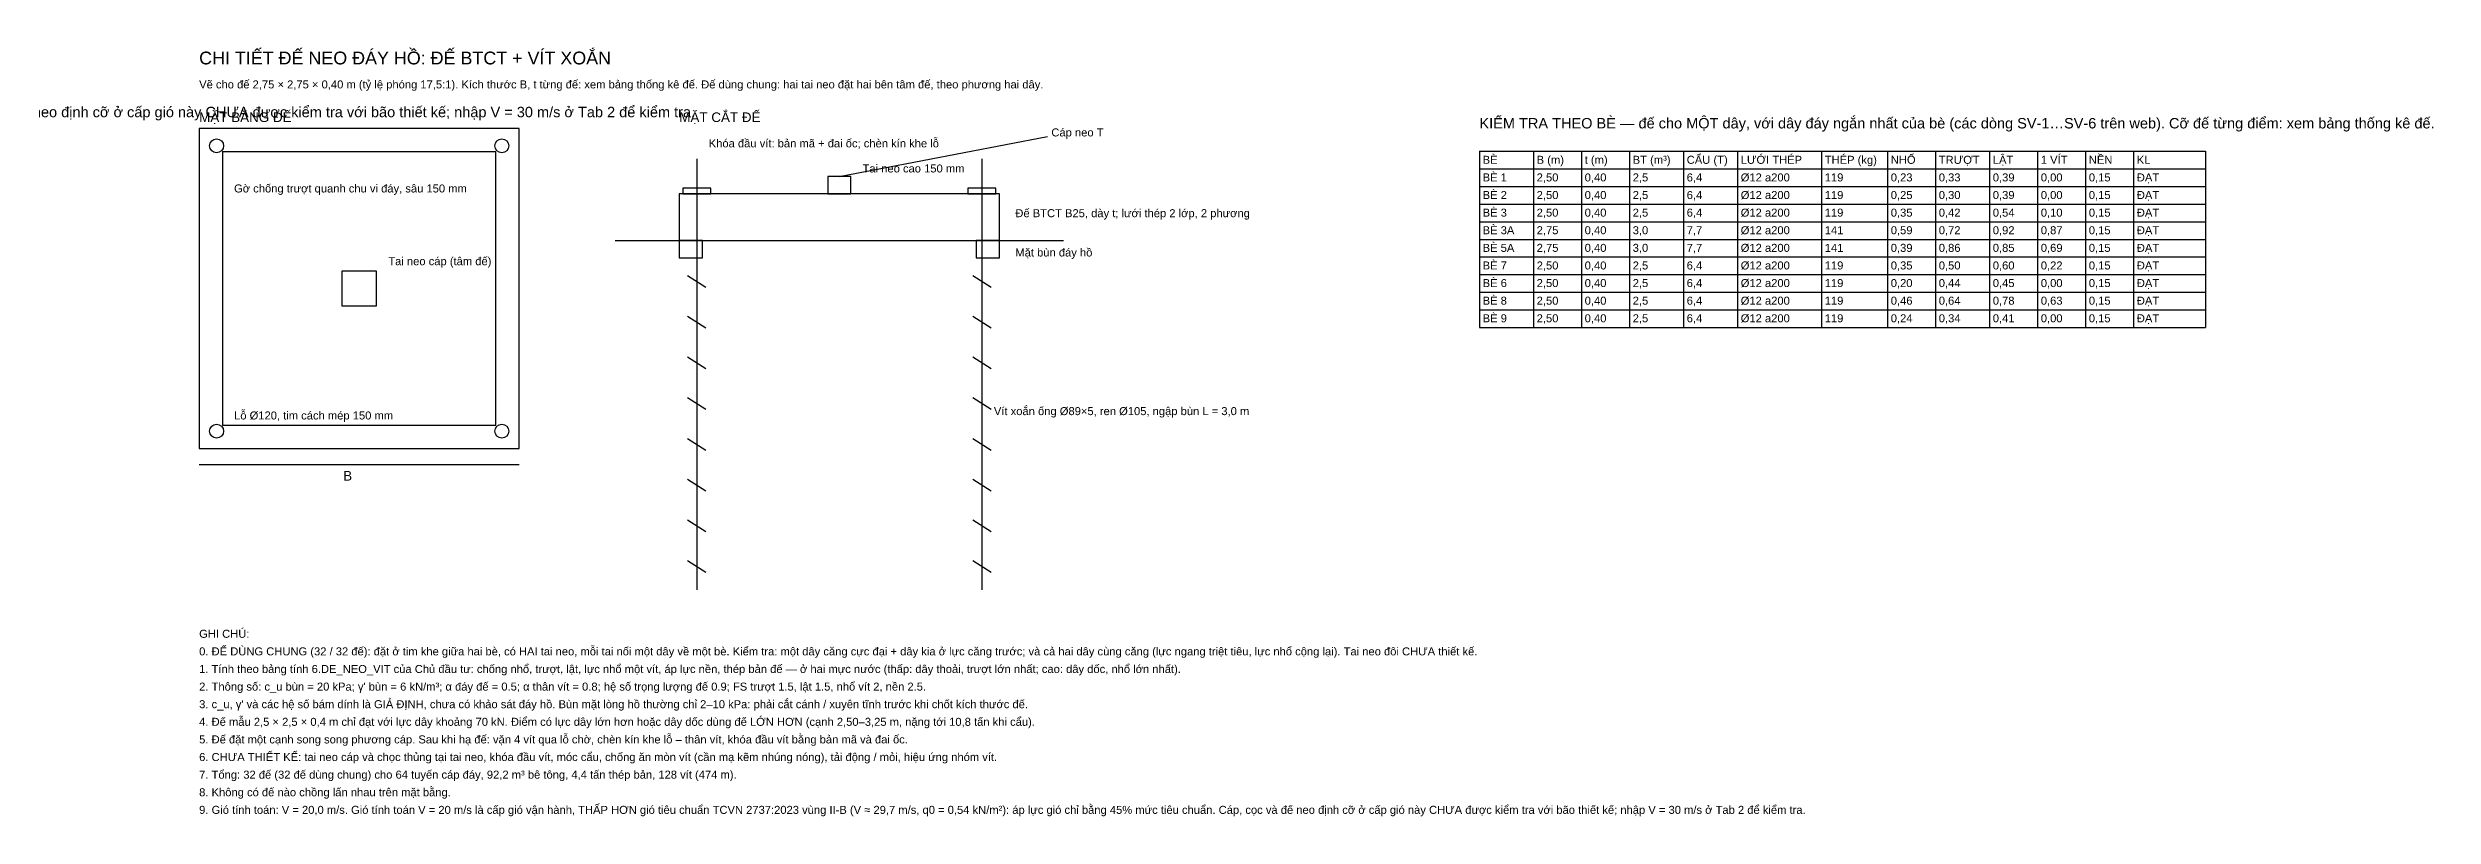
# Model space of a CAD drawing. Header units: metres. Extents: x -250 to 1222, y -294 to 420.
# Drawn here: x 864 to 1221.7, y 304.9 to 420.1 of the extents above; entities that cross this region are included whole.
import ezdxf

# ---------------------------------------------------------------- set-up
doc = ezdxf.new("R2010")
doc.units = ezdxf.units.M
doc.layers.add('08_BANG_THONG_KE_DE_NEO', color=7, linetype='Continuous')
doc.layers.add('09_CHI_TIET_DE_NEO', color=2, linetype='Continuous')
doc.styles.add('VN', font='arial.ttf')

msp = doc.modelspace()

# ---------------------------------------------------------------- linework, layer by layer
at = {"layer": '09_CHI_TIET_DE_NEO'}
for p, q in [((934.67, 408), (886.67, 408)), ((886.67, 408), (886.67, 360)), ((934.67, 360), (934.67, 408)), ((931.179, 404.509), (890.161, 404.509)), ((890.161, 404.509), (890.161, 363.491)), ((931.179, 363.491), (931.179, 404.509)), ((982.67, 400.8), (1013.87, 406.8)), ((1078.67, 404.568), (1187.57, 404.568)), ((1078.67, 404.568), (1078.67, 378.168)), ((1086.77, 404.568), (1086.77, 378.168)), ((1093.97, 404.568), (1093.97, 378.168)), ((1101.17, 404.568), (1101.17, 378.168)), ((1109.27, 404.568), (1109.27, 378.168)), ((1117.37, 404.568), (1117.37, 378.168)), ((1129.97, 404.568), (1129.97, 378.168)), ((1139.87, 404.568), (1139.87, 378.168)), ((1147.07, 404.568), (1147.07, 378.168)), ((1155.17, 404.568), (1155.17, 378.168)), ((1162.37, 404.568), (1162.37, 378.168)), ((1169.57, 404.568), (1169.57, 378.168)), ((1176.77, 404.568), (1176.77, 378.168)), ((1187.57, 404.568), (1187.57, 378.168)), ((961.288, 403.418), (961.288, 338.836)), ((984.415, 400.8), (980.925, 400.8)), ((980.925, 400.8), (980.925, 398.182)), ((984.415, 398.182), (984.415, 400.8)), ((1004.052, 403.418), (1004.052, 338.836)), ((1078.67, 401.928), (1187.57, 401.928)), ((1006.67, 398.182), (958.67, 398.182)), ((958.67, 398.182), (958.67, 391.2)), ((963.383, 399.055), (959.194, 399.055)), ((959.194, 399.055), (959.194, 398.182)), ((959.194, 398.182), (963.383, 398.182)), ((963.383, 398.182), (963.383, 399.055)), ((980.925, 398.182), (984.415, 398.182)), ((1006.146, 399.055), (1001.957, 399.055)), ((1001.957, 399.055), (1001.957, 398.182)), ((1001.957, 398.182), (1006.146, 398.182)), ((1006.146, 398.182), (1006.146, 399.055)), ((1006.67, 391.2), (1006.67, 398.182)), ((1078.67, 399.288), (1187.57, 399.288)), ((1078.67, 396.648), (1187.57, 396.648)), ((1078.67, 394.008), (1187.57, 394.008)), ((949.07, 391.2), (1016.27, 391.2)), ((958.67, 391.2), (1006.67, 391.2)), ((962.161, 391.2), (958.67, 391.2)), ((958.67, 391.2), (958.67, 388.582)), ((962.161, 388.582), (962.161, 391.2)), ((1006.67, 391.2), (1003.179, 391.2)), ((1003.179, 391.2), (1003.179, 388.582)), ((1006.67, 388.582), (1006.67, 391.2)), ((1078.67, 391.368), (1187.57, 391.368)), ((913.288, 386.618), (908.052, 386.618)), ((908.052, 386.618), (908.052, 381.382)), ((913.288, 381.382), (913.288, 386.618)), ((958.67, 388.582), (962.161, 388.582)), ((1003.179, 388.582), (1006.67, 388.582)), ((1078.67, 388.728), (1187.57, 388.728)), ((959.914, 385.964), (962.663, 384.218)), ((1002.677, 385.964), (1005.426, 384.218)), ((1078.67, 386.088), (1187.57, 386.088)), ((1078.67, 383.448), (1187.57, 383.448)), ((908.052, 381.382), (913.288, 381.382)), ((959.914, 379.855), (962.663, 378.109)), ((1002.677, 379.855), (1005.426, 378.109)), ((1078.67, 380.808), (1187.57, 380.808)), ((1078.67, 378.168), (1187.57, 378.168)), ((959.914, 373.745), (962.663, 372)), ((1002.677, 373.745), (1005.426, 372)), ((959.914, 367.636), (962.663, 365.891)), ((1002.677, 367.636), (1005.426, 365.891)), ((890.161, 363.491), (931.179, 363.491)), ((959.914, 361.527), (962.663, 359.782)), ((1002.677, 361.527), (1005.426, 359.782)), ((886.67, 360), (934.67, 360)), ((886.67, 357.6), (934.67, 357.6)), ((959.914, 355.418), (962.663, 353.673)), ((1002.677, 355.418), (1005.426, 353.673)), ((959.914, 349.309), (962.663, 347.564)), ((1002.677, 349.309), (1005.426, 347.564)), ((959.914, 343.2), (962.663, 341.455)), ((1002.677, 343.2), (1005.426, 341.455))]:
    msp.add_line(p, q, dxfattribs=at)
for centre in [(889.288, 405.382), (932.052, 405.382), (889.288, 362.618), (932.052, 362.618)]:
    msp.add_circle(centre, 1.047, dxfattribs=at)

# ---------------------------------------------------------------- texts
at = {"layer": '08_BANG_THONG_KE_DE_NEO', "style": 'VN'}
msp.add_text('CHÚ Ý: Gió tính toán V = 20 m/s là cấp gió vận hành, THẤP HƠN gió tiêu chuẩn TCVN 2737:2023 vùng II-B (V ≈ 29,7 m/s, q0 = 0,54 kN/m²): áp lực gió chỉ bằng 45% mức tiêu chuẩn. Cáp, cọc và đế neo định cỡ ở cấp gió này CHƯA được kiểm tra với bão thiết kế; nhập V = 30 m/s ở Tab 2 để kiểm tra.', height=1.56, dxfattribs=at).set_placement((669.47, 409.68))
at = {"layer": '09_CHI_TIET_DE_NEO', "style": 'VN'}
for s, height, p in [('CHI TIẾT ĐẾ NEO ĐÁY HỒ: ĐẾ BTCT + VÍT XOẮN', 1.92, (886.67, 417.6)), ('Vẽ cho đế 2,75 × 2,75 × 0,40 m (tỷ lệ phóng 17,5:1). Kích thước B, t từng đế: xem bảng thống kê đế. Đế dùng chung: hai tai neo đặt hai bên tâm đế, theo phương hai dây.', 1.2, (886.67, 414)), ('MẶT BẰNG ĐẾ', 1.44, (886.67, 408.96)), ('MẶT CẮT ĐẾ', 1.44, (958.67, 408.96)), ('Cáp neo T', 1.2, (1014.47, 406.8)), ('KIỂM TRA THEO BÈ — đế cho MỘT dây, với dây đáy ngắn nhất của bè (các dòng SV-1…SV-6 trên web). Cỡ đế từng điểm: xem bảng thống kê đế.', 1.56, (1078.67, 408)), ('Khóa đầu vít: bản mã + đai ốc; chèn kín khe lỗ', 1.2, (963.088, 405.164)), ('CẨU (T)', 1.2, (1109.75, 402.696)), ('NHỔ', 1.2, (1140.35, 402.696)), ('NỀN', 1.2, (1170.05, 402.696)), ('Tai neo cao 150 mm', 1.2, (986.161, 401.4)), ('BÈ', 1.2, (1079.15, 402.696)), ('BÈ 1', 1.2, (1079.15, 400.056)), ('2,50', 1.2, (1087.25, 400.056)), ('B (m)', 1.2, (1087.25, 402.696)), ('t (m)', 1.2, (1094.45, 402.696)), ('0,40', 1.2, (1094.45, 400.056)), ('2,5', 1.2, (1101.65, 400.056)), ('BT (m³)', 1.2, (1101.65, 402.696)), ('6,4', 1.2, (1109.75, 400.056)), ('Ø12 a200', 1.2, (1117.85, 400.056)), ('LƯỚI THÉP', 1.2, (1117.85, 402.696)), ('THÉP (kg)', 1.2, (1130.45, 402.696)), ('119', 1.2, (1130.45, 400.056)), ('0,23', 1.2, (1140.35, 400.056)), ('TRƯỢT', 1.2, (1147.55, 402.696)), ('0,33', 1.2, (1147.55, 400.056)), ('0,39', 1.2, (1155.65, 400.056)), ('LẬT', 1.2, (1155.65, 402.696)), ('0,00', 1.2, (1162.85, 400.056)), ('1 VÍT', 1.2, (1162.85, 402.696)), ('0,15', 1.2, (1170.05, 400.056)), ('ĐẠT', 1.2, (1177.25, 400.056)), ('KL', 1.2, (1177.25, 402.696)), ('Gờ chống trượt quanh chu vi đáy, sâu 150 mm', 1.2, (891.906, 398.4)), ('BÈ 2', 1.2, (1079.15, 397.416)), ('2,50', 1.2, (1087.25, 397.416)), ('0,40', 1.2, (1094.45, 397.416)), ('2,5', 1.2, (1101.65, 397.416)), ('6,4', 1.2, (1109.75, 397.416)), ('Ø12 a200', 1.2, (1117.85, 397.416)), ('119', 1.2, (1130.45, 397.416)), ('0,25', 1.2, (1140.35, 397.416)), ('0,30', 1.2, (1147.55, 397.416)), ('0,39', 1.2, (1155.65, 397.416)), ('0,00', 1.2, (1162.85, 397.416)), ('0,15', 1.2, (1170.05, 397.416)), ('ĐẠT', 1.2, (1177.25, 397.416)), ('Đế BTCT B25, dày t; lưới thép 2 lớp, 2 phương', 1.2, (1009.07, 394.691)), ('BÈ 3', 1.2, (1079.15, 394.776)), ('BÈ 3A', 1.2, (1079.15, 392.136)), ('2,50', 1.2, (1087.25, 394.776)), ('0,40', 1.2, (1094.45, 394.776)), ('2,5', 1.2, (1101.65, 394.776)), ('6,4', 1.2, (1109.75, 394.776)), ('Ø12 a200', 1.2, (1117.85, 394.776)), ('119', 1.2, (1130.45, 394.776)), ('0,35', 1.2, (1140.35, 394.776)), ('0,42', 1.2, (1147.55, 394.776)), ('0,54', 1.2, (1155.65, 394.776)), ('0,10', 1.2, (1162.85, 394.776)), ('0,15', 1.2, (1170.05, 394.776)), ('ĐẠT', 1.2, (1177.25, 394.776)), ('Mặt bùn đáy hồ', 1.2, (1009.07, 388.8)), ('BÈ 5A', 1.2, (1079.15, 389.496)), ('2,75', 1.2, (1087.25, 392.136)), ('2,75', 1.2, (1087.25, 389.496)), ('0,40', 1.2, (1094.45, 392.136)), ('0,40', 1.2, (1094.45, 389.496)), ('3,0', 1.2, (1101.65, 392.136)), ('3,0', 1.2, (1101.65, 389.496)), ('7,7', 1.2, (1109.75, 392.136)), ('7,7', 1.2, (1109.75, 389.496)), ('Ø12 a200', 1.2, (1117.85, 392.136)), ('Ø12 a200', 1.2, (1117.85, 389.496)), ('141', 1.2, (1130.45, 392.136)), ('141', 1.2, (1130.45, 389.496)), ('0,59', 1.2, (1140.35, 392.136)), ('0,39', 1.2, (1140.35, 389.496)), ('0,72', 1.2, (1147.55, 392.136)), ('0,86', 1.2, (1147.55, 389.496)), ('0,92', 1.2, (1155.65, 392.136)), ('0,85', 1.2, (1155.65, 389.496)), ('0,87', 1.2, (1162.85, 392.136)), ('0,69', 1.2, (1162.85, 389.496)), ('0,15', 1.2, (1170.05, 392.136)), ('0,15', 1.2, (1170.05, 389.496)), ('ĐẠT', 1.2, (1177.25, 392.136)), ('ĐẠT', 1.2, (1177.25, 389.496)), ('Tai neo cáp (tâm đế)', 1.2, (915.034, 387.491)), ('BÈ 7', 1.2, (1079.15, 386.856)), ('2,50', 1.2, (1087.25, 386.856)), ('0,40', 1.2, (1094.45, 386.856)), ('2,5', 1.2, (1101.65, 386.856)), ('6,4', 1.2, (1109.75, 386.856)), ('Ø12 a200', 1.2, (1117.85, 386.856)), ('119', 1.2, (1130.45, 386.856)), ('0,35', 1.2, (1140.35, 386.856)), ('0,50', 1.2, (1147.55, 386.856)), ('0,60', 1.2, (1155.65, 386.856)), ('0,22', 1.2, (1162.85, 386.856)), ('0,15', 1.2, (1170.05, 386.856)), ('ĐẠT', 1.2, (1177.25, 386.856)), ('BÈ 6', 1.2, (1079.15, 384.216)), ('BÈ 8', 1.2, (1079.15, 381.576)), ('2,50', 1.2, (1087.25, 384.216)), ('2,50', 1.2, (1087.25, 381.576)), ('0,40', 1.2, (1094.45, 384.216)), ('0,40', 1.2, (1094.45, 381.576)), ('2,5', 1.2, (1101.65, 384.216)), ('2,5', 1.2, (1101.65, 381.576)), ('6,4', 1.2, (1109.75, 384.216)), ('6,4', 1.2, (1109.75, 381.576)), ('Ø12 a200', 1.2, (1117.85, 384.216)), ('Ø12 a200', 1.2, (1117.85, 381.576)), ('119', 1.2, (1130.45, 384.216)), ('119', 1.2, (1130.45, 381.576)), ('0,20', 1.2, (1140.35, 384.216)), ('0,46', 1.2, (1140.35, 381.576)), ('0,44', 1.2, (1147.55, 384.216)), ('0,64', 1.2, (1147.55, 381.576)), ('0,45', 1.2, (1155.65, 384.216)), ('0,78', 1.2, (1155.65, 381.576)), ('0,00', 1.2, (1162.85, 384.216)), ('0,63', 1.2, (1162.85, 381.576)), ('0,15', 1.2, (1170.05, 384.216)), ('0,15', 1.2, (1170.05, 381.576)), ('ĐẠT', 1.2, (1177.25, 384.216)), ('BÈ 9', 1.2, (1079.15, 378.936)), ('2,50', 1.2, (1087.25, 378.936)), ('0,40', 1.2, (1094.45, 378.936)), ('2,5', 1.2, (1101.65, 378.936)), ('6,4', 1.2, (1109.75, 378.936)), ('Ø12 a200', 1.2, (1117.85, 378.936)), ('119', 1.2, (1130.45, 378.936)), ('0,24', 1.2, (1140.35, 378.936)), ('0,34', 1.2, (1147.55, 378.936)), ('0,41', 1.2, (1155.65, 378.936)), ('0,00', 1.2, (1162.85, 378.936)), ('0,15', 1.2, (1170.05, 378.936)), ('ĐẠT', 1.2, (1177.25, 381.576)), ('ĐẠT', 1.2, (1177.25, 378.936)), ('Lỗ Ø120, tim cách mép 150 mm', 1.2, (891.906, 364.364)), ('Vít xoắn ống Ø89×5, ren Ø105, ngập bùn L = 3,0 m', 1.2, (1005.852, 365.018)), ('B', 1.44, (908.27, 355.2)), ('GHI CHÚ:', 1.2, (886.67, 331.636)), ('0. ĐẾ DÙNG CHUNG (32 / 32 đế): đặt ở tim khe giữa hai bè, có HAI tai neo, mỗi tai nối một dây về một bè. Kiểm tra: một dây căng cực đại + dây kia ở lực căng trước; và cả hai dây cùng căng (lực ngang triệt tiêu, lực nhổ cộng lại). Tai neo đôi CHƯA thiết kế.', 1.2, (886.67, 328.996)), ('1. Tính theo bảng tính 6.DE_NEO_VIT của Chủ đầu tư: chống nhổ, trượt, lật, lực nhổ một vít, áp lực nền, thép bản đế — ở hai mực nước (thấp: dây thoải, trượt lớn nhất; cao: dây dốc, nhổ lớn nhất).', 1.2, (886.67, 326.356)), ("3. c_u, γ' và các hệ số bám dính là GIẢ ĐỊNH, chưa có khảo sát đáy hồ. Bùn mặt lòng hồ thường chỉ 2–10 kPa: phải cắt cánh / xuyên tĩnh trước khi chốt kích thước đế.", 1.2, (886.67, 321.076)), ("2. Thông số: c_u bùn = 20 kPa; γ' bùn = 6 kN/m³; α đáy đế = 0.5; α thân vít = 0.8; hệ số trọng lượng đế 0.9; FS trượt 1.5, lật 1.5, nhổ vít 2, nền 2.5.", 1.2, (886.67, 323.716)), ('4. Đế mẫu 2,5 × 2,5 × 0,4 m chỉ đạt với lực dây khoảng 70 kN. Điểm có lực dây lớn hơn hoặc dây dốc dùng đế LỚN HƠN (cạnh 2,50–3,25 m, nặng tới 10,8 tấn khi cẩu).', 1.2, (886.67, 318.436)), ('5. Đế đặt một cạnh song song phương cáp. Sau khi hạ đế: vặn 4 vít qua lỗ chờ, chèn kín khe lỗ – thân vít, khóa đầu vít bằng bản mã và đai ốc.', 1.2, (886.67, 315.796)), ('6. CHƯA THIẾT KẾ: tai neo cáp và chọc thủng tại tai neo, khóa đầu vít, móc cẩu, chống ăn mòn vít (cần mạ kẽm nhúng nóng), tải động / mỏi, hiệu ứng nhóm vít.', 1.2, (886.67, 313.156)), ('7. Tổng: 32 đế (32 đế dùng chung) cho 64 tuyến cáp đáy, 92,2 m³ bê tông, 4,4 tấn thép bản, 128 vít (474 m).', 1.2, (886.67, 310.516)), ('8. Không có đế nào chồng lấn nhau trên mặt bằng.', 1.2, (886.67, 307.876)), ('9. Gió tính toán: V = 20,0 m/s. Gió tính toán V = 20 m/s là cấp gió vận hành, THẤP HƠN gió tiêu chuẩn TCVN 2737:2023 vùng II-B (V ≈ 29,7 m/s, q0 = 0,54 kN/m²): áp lực gió chỉ bằng 45% mức tiêu chuẩn. Cáp, cọc và đế neo định cỡ ở cấp gió này CHƯA được kiểm tra với bão thiết kế; nhập V = 30 m/s ở Tab 2 để kiểm tra.', 1.2, (886.67, 305.236))]:
    msp.add_text(s, height=height, dxfattribs=at).set_placement(p)

doc.saveas('drawing.dxf')
